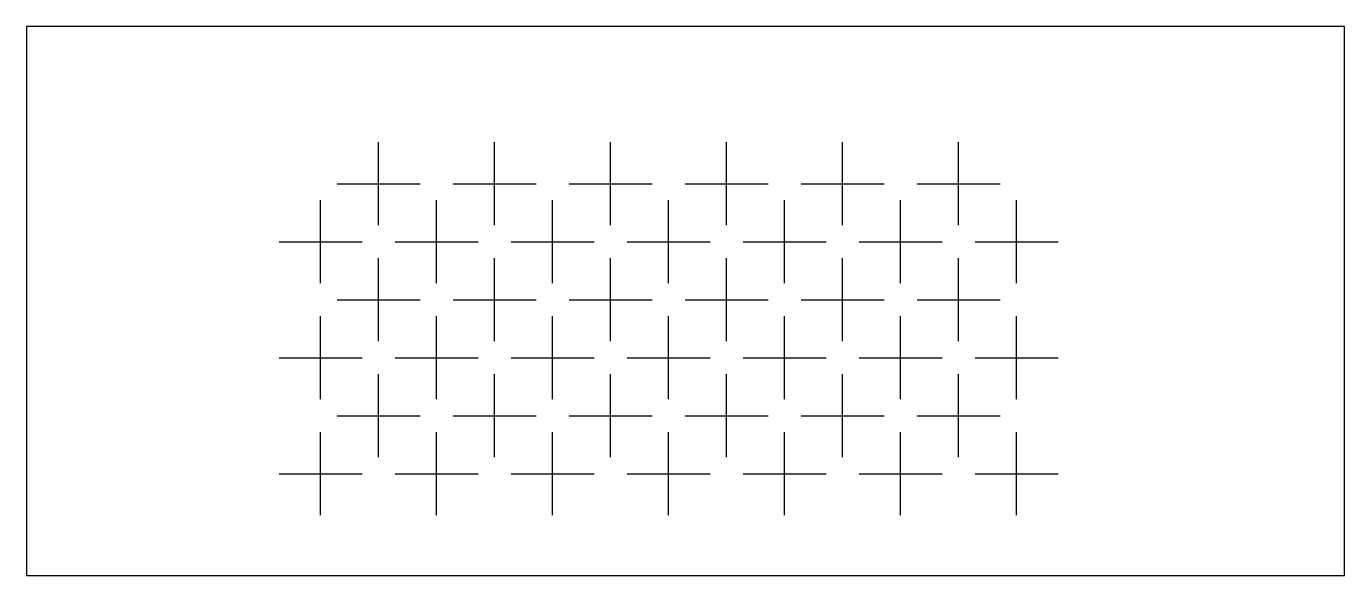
# Model space of a CAD drawing. Header units: millimetres. Extents: x 0 to 120, y 0 to 50.
import ezdxf

# ---------------------------------------------------------------- set-up
doc = ezdxf.new("R2010")
doc.units = ezdxf.units.MM
doc.layers.add('CUT', color=1, linetype='Continuous')

msp = doc.modelspace()

# ---------------------------------------------------------------- linework, layer by layer
at = {"layer": 'CUT'}
msp.add_lwpolyline([(120, 0), (120, 50), (0, 50), (0, 0), (120, 0)], close=True, dxfattribs=at)
for points in [[(32.06, 31.9), (32.06, 39.46)], [(42.62, 31.9), (42.62, 39.46)], [(53.18, 31.9), (53.18, 39.46)], [(63.74, 31.9), (63.74, 39.46)], [(74.3, 31.9), (74.3, 39.46)], [(84.86, 31.9), (84.86, 39.46)], [(28.28, 35.68), (35.84, 35.68)], [(38.84, 35.68), (46.4, 35.68)], [(49.4, 35.68), (56.96, 35.68)], [(59.96, 35.68), (67.52, 35.68)], [(70.52, 35.68), (78.08, 35.68)], [(81.08, 35.68), (88.64, 35.68)], [(26.78, 26.62), (26.78, 34.18)], [(37.34, 26.62), (37.34, 34.18)], [(47.9, 26.62), (47.9, 34.18)], [(58.46, 26.62), (58.46, 34.18)], [(69.02, 26.62), (69.02, 34.18)], [(79.58, 26.62), (79.58, 34.18)], [(90.14, 26.62), (90.14, 34.18)], [(23, 30.4), (30.56, 30.4)], [(33.56, 30.4), (41.12, 30.4)], [(44.12, 30.4), (51.68, 30.4)], [(54.68, 30.4), (62.24, 30.4)], [(65.24, 30.4), (72.8, 30.4)], [(75.8, 30.4), (83.36, 30.4)], [(86.36, 30.4), (93.92, 30.4)], [(32.06, 21.34), (32.06, 28.9)], [(42.62, 21.34), (42.62, 28.9)], [(53.18, 21.34), (53.18, 28.9)], [(63.74, 21.34), (63.74, 28.9)], [(74.3, 21.34), (74.3, 28.9)], [(84.86, 21.34), (84.86, 28.9)], [(28.28, 25.12), (35.84, 25.12)], [(38.84, 25.12), (46.4, 25.12)], [(49.4, 25.12), (56.96, 25.12)], [(59.96, 25.12), (67.52, 25.12)], [(70.52, 25.12), (78.08, 25.12)], [(81.08, 25.12), (88.64, 25.12)], [(26.78, 16.06), (26.78, 23.62)], [(37.34, 16.06), (37.34, 23.62)], [(47.9, 16.06), (47.9, 23.62)], [(58.46, 16.06), (58.46, 23.62)], [(69.02, 16.06), (69.02, 23.62)], [(79.58, 16.06), (79.58, 23.62)], [(90.14, 16.06), (90.14, 23.62)], [(23, 19.84), (30.56, 19.84)], [(33.56, 19.84), (41.12, 19.84)], [(44.12, 19.84), (51.68, 19.84)], [(54.68, 19.84), (62.24, 19.84)], [(65.24, 19.84), (72.8, 19.84)], [(75.8, 19.84), (83.36, 19.84)], [(86.36, 19.84), (93.92, 19.84)], [(32.06, 10.78), (32.06, 18.34)], [(42.62, 10.78), (42.62, 18.34)], [(53.18, 10.78), (53.18, 18.34)], [(63.74, 10.78), (63.74, 18.34)], [(74.3, 10.78), (74.3, 18.34)], [(84.86, 10.78), (84.86, 18.34)], [(28.28, 14.56), (35.84, 14.56)], [(38.84, 14.56), (46.4, 14.56)], [(49.4, 14.56), (56.96, 14.56)], [(59.96, 14.56), (67.52, 14.56)], [(70.52, 14.56), (78.08, 14.56)], [(81.08, 14.56), (88.64, 14.56)], [(26.78, 5.5), (26.78, 13.06)], [(37.34, 5.5), (37.34, 13.06)], [(47.9, 5.5), (47.9, 13.06)], [(58.46, 5.5), (58.46, 13.06)], [(69.02, 5.5), (69.02, 13.06)], [(79.58, 5.5), (79.58, 13.06)], [(90.14, 5.5), (90.14, 13.06)], [(23, 9.28), (30.56, 9.28)], [(33.56, 9.28), (41.12, 9.28)], [(44.12, 9.28), (51.68, 9.28)], [(54.68, 9.28), (62.24, 9.28)], [(65.24, 9.28), (72.8, 9.28)], [(75.8, 9.28), (83.36, 9.28)], [(86.36, 9.28), (93.92, 9.28)]]:
    msp.add_lwpolyline(points, dxfattribs=at)

doc.saveas('drawing.dxf')
